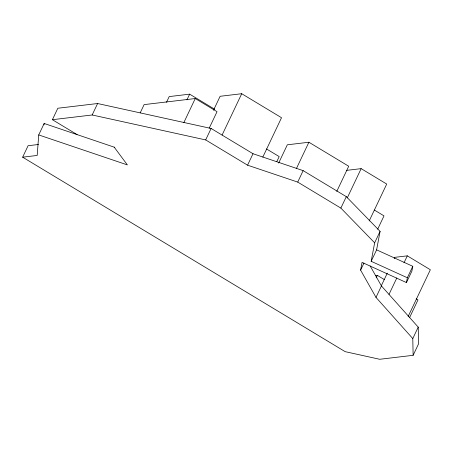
<?xml version="1.0" encoding="UTF-8"?>
<svg xmlns="http://www.w3.org/2000/svg" width="453" height="453" viewBox="0 0 453 453"><rect width="100%" height="100%" fill="white"/><g stroke="black" fill="none" stroke-linecap="round" stroke-linejoin="round"><path stroke-width="0.68" d="M114.813 147.367L44.162 123.465L38.72 134.926L37.197 155.447L22.65 157.18L28.092 145.719L38.482 144.484M44.06 124.835L44.162 123.465M22.65 157.18L345.175 351.658L379.716 359.28L413.13 355.311L412.785 338.578L375.996 297.395L360.605 270.107L362.055 262.389L406.443 282.576L411.885 271.121L412.785 266.302L376.613 249.852L380.084 231.358L346.307 196.653L303.153 170.634L253.006 153.726L211.115 128.465L97.61 103.522L57.837 108.244L52.401 119.7L77.118 134.609M406.443 282.576L407.349 277.757L371.171 261.307L374.642 242.814L380.084 231.358M52.401 119.7L92.174 114.977L97.61 103.522M140.192 112.882L144.116 104.615L195.254 98.539L217.044 111.676L209.19 128.21M166.483 102.31L169.196 96.591L189.654 94.156L214.79 109.315M186.936 99.875L189.654 94.156M183.782 122.706L195.254 98.539M213.493 110.26L220.13 96.285L241.721 93.72L281.523 117.718L262.819 157.106M92.174 114.977L205.673 139.92L211.115 128.465M222.112 135.011L241.721 93.72M205.673 139.92L247.57 165.181L253.006 153.726M276.772 161.687L279.19 156.596L266.528 148.958M278.657 163.052L287.321 144.807L308.912 142.242L348.714 166.245L336.766 191.409M296.364 168.663L308.912 142.242M247.57 165.181L297.717 182.089L303.153 170.634M374.642 242.814L340.871 208.108L346.307 196.653M347.27 197.899L361.16 168.641L386.715 184.048L369.201 220.939M377.683 229.19L384.008 215.866L374.314 210.022M360.605 270.107L363.935 263.108M371.171 261.307L376.613 249.852M376.166 277.893L377.36 275.379L384.529 279.699M381.296 285.781L387.304 273.136M394.206 258.595L394.806 257.332L407.309 255.849L430.35 269.745L408.136 316.528M375.996 297.395L381.432 285.939L370.152 265.928M388.997 294.416L396.8 277.978M404.002 262.802L407.309 255.849M407.349 277.757L412.785 266.302M409.637 317.491L417.994 299.88L416.205 298.799M412.785 338.578L418.221 327.123L381.432 285.939M413.13 355.311L418.566 343.855L418.221 327.123M346.653 170.362L361.16 168.641M375.31 275.622L377.36 275.379M38.72 134.926L127.372 164.909L114.207 147.151M297.717 182.089L340.871 208.108"/></g></svg>
